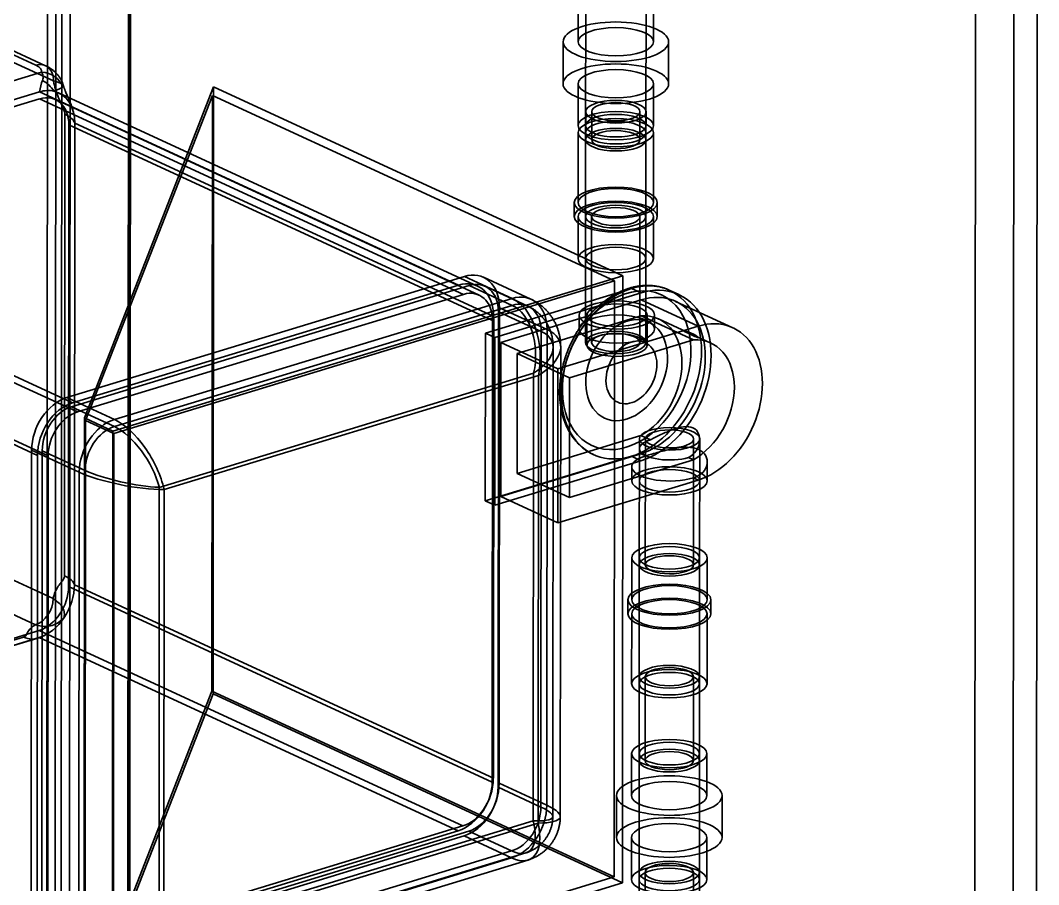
# Model space of a CAD drawing. Header units: millimetres. Extents: x 13 to 1054, y -1204 to 736.
# Drawn here: x 500.8 to 838.4, y -557.2 to -270.8 of the extents above; entities that cross this region are included whole.
import ezdxf

# ---------------------------------------------------------------- set-up
doc = ezdxf.new("R2010")
doc.units = ezdxf.units.MM
doc.layers.add('1', color=7, linetype='Continuous', true_color=0xffffff)

msp = doc.modelspace()

# ---------------------------------------------------------------- linework, layer by layer
at = {"layer": '1', "color": 7, "linetype": 'Continuous', "lineweight": 35}
for p, q in [((817.98, 450.11), (816.87, -1084.16)), ((830.61, 444.29), (829.49, -1089.99)), ((505.95, -285.66), (491.27, -278.89)), ((509.09, -285.8), (494.41, -279.03)), ((497.08, -284.07), (511.76, -290.84)), ((420.53, -314.56), (507.83, -287.97)), ((379.22, -335.78), (507.19, -296.8)), ((379.23, -333.46), (507.19, -294.49)), ((646.07, -358.54), (507.19, -294.49)), ((647.65, -361.59), (507.19, -296.8)), ((652.88, -361.83), (512.42, -297.04)), ((652.35, -358.83), (513.46, -294.77)), ((515.52, -301.85), (515.41, -454.81)), ((516.88, -305.44), (516.77, -458.4)), ((516.88, -305.44), (657.34, -370.23)), ((518.82, -304.85), (518.7, -457.81)), ((518.82, -304.85), (657.7, -368.91)), ((379.23, -333.46), (518.11, -397.52)), ((379.22, -335.78), (519.68, -400.56)), ((506.46, -414.97), (367.58, -350.91)), ((509.98, -415.1), (369.52, -350.32)), ((648.01, -355.64), (516.17, -395.79)), ((663.8, -362.92), (648.01, -355.64)), ((670.07, -363.2), (654.29, -355.92)), ((649.59, -358.68), (517.75, -398.84)), ((518.11, -397.52), (646.07, -358.54)), ((663.79, -365.23), (649.59, -358.68)), ((669.02, -365.47), (654.82, -358.92)), ((519.68, -400.56), (647.65, -361.59)), ((531.95, -403.07), (663.8, -362.92)), ((531.95, -405.39), (663.79, -365.23)), ((659.16, -524.92), (659.28, -367.32)), ((659.28, -367.32), (673.48, -373.87)), ((659.52, -523.6), (659.64, -366)), ((659.64, -366), (675.42, -373.28)), ((657.34, -370.23), (657.23, -523.19)), ((657.7, -368.91), (657.59, -521.87)), ((673.48, -373.87), (673.37, -531.47)), ((675.42, -373.28), (675.31, -530.88)), ((677.29, -534.57), (677.41, -379.06)), ((679.79, -534.58), (679.91, -379.06)), ((670.95, -387.73), (546.86, -425.53)), ((670.84, -536.06), (670.95, -387.73)), ((672.53, -388.46), (548.44, -426.25)), ((672.42, -536.79), (672.53, -388.46)), ((516.17, -395.79), (531.95, -403.07)), ((517.75, -398.84), (531.95, -405.39)), ((504.53, -413.24), (504.41, -570.84)), ((520.31, -420.52), (504.53, -413.24)), ((506.35, -567.93), (506.46, -414.97)), ((508.04, -413.38), (507.93, -570.98)), ((522.25, -419.93), (508.04, -413.38)), ((509.87, -568.07), (509.98, -415.1)), ((520.19, -578.12), (520.31, -420.52)), ((522.13, -577.53), (522.25, -419.93)), ((546.86, -425.53), (546.76, -573.85)), ((548.44, -426.25), (548.33, -574.58)), ((511.64, -462.35), (492.23, -453.39)), ((657.23, -523.19), (516.77, -458.4)), ((657.59, -521.87), (518.7, -457.81)), ((491.14, -464.3), (505.82, -471.07)), ((505.82, -471.07), (505.82, -471.07)), ((501.82, -475.17), (373.86, -514.14)), ((378.24, -514.58), (506.21, -475.61)), ((507.06, -475.26), (379.09, -514.24)), ((507.06, -472.95), (379.1, -511.92)), ((507.06, -472.95), (647.52, -537.73)), ((507.06, -475.26), (645.94, -539.32)), ((673.37, -531.47), (659.16, -524.92)), ((675.31, -530.88), (659.52, -523.6)), ((546.76, -573.85), (670.84, -536.06)), ((517.62, -579.61), (649.46, -539.46)), ((645.94, -539.32), (517.98, -578.29)), ((647.52, -537.73), (519.56, -576.7)), ((548.33, -574.58), (672.42, -536.79)), ((649.46, -539.46), (663.66, -546.01)), ((516.04, -581.2), (647.88, -541.05)), ((647.88, -541.05), (663.66, -548.33)), ((663.66, -546.01), (531.82, -586.16)), ((537.37, -586.55), (668.33, -546.66)), ((663.66, -548.33), (531.82, -588.48)), ((538.1, -588.94), (669.06, -549.05))]:
    msp.add_line(p, q, dxfattribs=at)
at = {"layer": '1', "color": 5, "linetype": 'Continuous', "lineweight": 35}
for p, q in [((837.25, -1087.62), (838.36, 446.65)), ((829.49, -1089.99), (830.61, 444.29)), ((514.93, 313.85), (513.87, -1151.82)), ((516.68, -1151.93), (517.74, 313.74)), ((537.31, 304.72), (536.25, -1160.95)), ((536.7, -1161.43), (537.76, 304.24)), ((535.96, -1162.01), (537.02, 303.66)), ((509.1, -1169.22), (510.17, 296.45)), ((512.98, 296.34), (511.92, -1169.33))]:
    msp.add_line(p, q, dxfattribs=at)
at = {"layer": '1', "color": 53, "linetype": 'Continuous', "lineweight": 35}
for p, q in [((685.72, -263.96), (685.71, -277.86)), ((688.22, -263.96), (688.19, -305.68)), ((708.19, -305.69), (708.22, -263.97)), ((710.71, -277.88), (710.72, -263.97)), ((680.71, -277.86), (680.7, -291.76)), ((715.7, -291.79), (715.71, -277.88)), ((685.7, -291.77), (685.69, -305.67)), ((710.69, -305.69), (710.7, -291.79)), ((703.42, -513.76), (703.41, -527.67)), ((705.92, -513.76), (705.89, -555.48)), ((725.89, -555.5), (725.92, -513.78)), ((728.41, -527.69), (728.42, -513.78)), ((698.41, -527.66), (698.4, -541.57)), ((733.4, -541.6), (733.41, -527.69)), ((703.4, -541.57), (703.39, -555.48)), ((728.39, -555.5), (728.4, -541.59))]:
    msp.add_line(p, q, dxfattribs=at)
at = {"layer": '1', "color": 254, "linetype": 'Continuous', "lineweight": 35}
for p, q in [((522.03, -402.53), (564.84, -292.8)), ((564.7, -493.97), (564.84, -292.8)), ((564.84, -292.8), (700.57, -355.4)), ((522.42, -403.37), (564.45, -295.66)), ((564.31, -493.12), (564.45, -295.66)), ((564.45, -295.66), (697.75, -357.15)), ((700.57, -355.4), (531.5, -406.89)), ((697.75, -357.15), (531.79, -407.69)), ((697.61, -554.61), (697.75, -357.15)), ((700.42, -556.57), (700.57, -355.4)), ((521.88, -603.7), (522.03, -402.53)), ((531.5, -406.89), (522.03, -402.53)), ((522.28, -600.83), (522.42, -403.37)), ((531.79, -407.69), (522.42, -403.37)), ((531.35, -608.06), (531.5, -406.89)), ((531.64, -605.15), (531.79, -407.69)), ((521.88, -603.7), (564.7, -493.97)), ((522.28, -600.83), (564.31, -493.12)), ((564.31, -493.12), (697.61, -554.61)), ((564.7, -493.97), (700.42, -556.57)), ((700.42, -556.57), (531.35, -608.06)), ((697.61, -554.61), (531.64, -605.15))]:
    msp.add_line(p, q, dxfattribs=at)
at = {"layer": '1', "color": 27, "linetype": 'Continuous', "lineweight": 35}
for p, q in [((688.2, -301.04), (688.19, -310.31)), ((690.2, -301.04), (690.19, -310.31)), ((706.19, -310.32), (706.2, -301.05)), ((708.19, -310.33), (708.2, -301.05)), ((688.17, -335.8), (688.14, -377.52)), ((690.17, -335.81), (690.14, -377.52)), ((706.14, -377.53), (706.17, -335.82)), ((708.14, -377.54), (708.17, -335.82)), ((706, -409.47), (705.97, -451.19)), ((708, -409.47), (707.97, -451.19)), ((723.97, -451.2), (724, -409.48)), ((725.97, -451.2), (726, -409.48)), ((705.94, -488.27), (705.92, -516.08)), ((707.94, -488.27), (707.92, -516.08)), ((723.92, -516.09), (723.94, -488.28)), ((725.92, -516.1), (725.94, -488.28)), ((705.89, -553.16), (705.82, -645.87)), ((707.89, -553.17), (707.82, -645.87)), ((723.82, -645.88), (723.89, -553.18)), ((725.82, -645.88), (725.89, -553.18))]:
    msp.add_line(p, q, dxfattribs=at)
at = {"layer": '1', "color": 61, "linetype": 'Continuous', "lineweight": 35}
for p, q in [((685.69, -307.99), (685.68, -331.17)), ((688.19, -307.99), (688.16, -349.71)), ((708.16, -349.72), (708.19, -308.01)), ((710.68, -331.19), (710.69, -308.01)), ((684.43, -331.17), (684.42, -335.8)), ((711.92, -335.82), (711.93, -331.19)), ((685.67, -335.8), (685.66, -349.71)), ((710.66, -349.73), (710.67, -335.82)), ((703.47, -448.87), (703.46, -462.77)), ((705.97, -448.87), (705.94, -490.59)), ((725.94, -490.6), (725.97, -448.88)), ((728.46, -462.79), (728.47, -448.89)), ((702.21, -462.77), (702.2, -467.41)), ((729.7, -467.43), (729.71, -462.79)), ((703.45, -467.41), (703.44, -490.59)), ((728.44, -490.6), (728.45, -467.43))]:
    msp.add_line(p, q, dxfattribs=at)
at = {"layer": '1', "color": 35, "linetype": 'Continuous', "lineweight": 35}
for p, q in [((654.96, -374.4), (703.39, -359.62)), ((658.12, -375.86), (706.55, -361.08)), ((703.39, -359.62), (706.55, -361.08)), ((719.08, -361.64), (715.92, -360.18)), ((660.05, -377.58), (706.55, -363.39)), ((706.55, -363.39), (725.51, -372.12)), ((736.99, -372.64), (718.03, -363.91)), ((665.47, -381.22), (706.55, -368.69)), ((686.06, -368.45), (686.06, -373.08)), ((688.56, -368.45), (688.56, -378.37)), ((723.93, -376.69), (706.55, -368.69)), ((708.56, -378.39), (708.56, -368.46)), ((711.06, -373.1), (711.06, -368.46)), ((729.7, -377.72), (712.32, -369.71)), ((654.92, -430.03), (654.96, -374.4)), ((654.96, -374.4), (658.12, -375.86)), ((679.01, -386.31), (725.51, -372.12)), ((725.59, -375.95), (720.79, -373.74)), ((658.08, -431.48), (658.12, -375.86)), ((660.02, -428.57), (660.05, -377.58)), ((660.05, -377.58), (679.01, -386.31)), ((682.85, -389.22), (723.93, -376.69)), ((665.44, -420.89), (665.47, -381.22)), ((682.85, -389.22), (665.47, -381.22)), ((678.98, -437.3), (679.01, -386.31)), ((682.83, -428.89), (682.85, -389.22)), ((706.52, -408.36), (665.44, -420.89)), ((709.68, -409.81), (706.52, -408.36)), ((725.99, -423.39), (726, -409.76)), ((706.51, -414.38), (660.02, -428.57)), ((706, -412.71), (705.99, -423.38)), ((706.51, -414.38), (708.09, -415.11)), ((703.35, -415.25), (654.92, -430.03)), ((706.51, -416.7), (658.08, -431.48)), ((723.9, -416.36), (682.83, -428.89)), ((703.35, -415.25), (706.51, -416.7)), ((723.9, -416.36), (722.32, -415.63)), ((728.49, -423.39), (728.49, -417.12)), ((682.83, -428.89), (665.44, -420.89)), ((703.49, -418.74), (703.49, -423.37)), ((725.47, -423.11), (678.98, -437.3)), ((723.89, -422.38), (725.47, -423.11)), ((660.02, -428.57), (678.98, -437.3)), ((654.92, -430.03), (658.08, -431.48))]:
    msp.add_line(p, q, dxfattribs=at)
at = {"layer": '1', "color": 53, "linetype": 'Continuous', "lineweight": 35}
for centre, major_axis in [((698.21, -277.87), (-17.5, 0.01)), ((698.21, -277.87), (-12.5, 0.01)), ((698.2, -291.78), (-17.5, 0.01)), ((698.2, -291.78), (-12.5, 0.01)), ((698.19, -305.68), (-12.5, 0.01)), ((698.19, -305.68), (-10, 0.01)), ((715.92, -513.77), (-12.5, 0.01)), ((715.92, -513.77), (-10, 0.01)), ((715.91, -527.68), (-17.5, 0.01)), ((715.91, -527.68), (-12.5, 0.01)), ((715.9, -541.58), (-17.5, 0.01)), ((715.9, -541.58), (-12.5, 0.01)), ((715.89, -555.49), (-12.5, 0.01)), ((715.89, -555.49), (-10, 0.01))]:
    msp.add_ellipse(centre, major_axis=major_axis, ratio=0.374927, dxfattribs=at)
at = {"layer": '1', "color": 7, "linetype": 'Continuous', "lineweight": 35}
for centre, major_axis, ratio, start_param, end_param in [((505.95, -292.61), (-3.14, -6.81), 0.718822, 2.140417, 3.711214), ((507.83, -294.92), (-7.31, 1.69), 0.923602, 3.692872, 4.922427), ((506.7, -296.66), (-4.84, 5.73), 0.755166, 4.507652, 5.221292), ((507.18, -308.39), (-6.28, -13.62), 0.718822, 3.292668, 3.711214), ((507.18, -308.39), (5.24, 11.35), 0.718822, 5.28201, 6.852806), ((507.18, -308.39), (-6.28, -13.62), 0.718822, 2.140417, 3.292668), ((503.89, -305.39), (-15, 0.01), 0.374927, 3.239902, 3.825068), ((646.06, -372.45), (6.28, 13.62), 0.718822, 5.28201, 6.852806), ((648, -369.54), (-6.28, -13.62), 0.718822, 2.140417, 3.711214), ((647.64, -373.18), (5.24, 11.35), 0.718822, 5.28201, 6.852806), ((649.58, -370.27), (-5.24, -11.35), 0.718822, 2.140417, 3.711214), ((663.79, -376.82), (5.24, 11.35), 0.718822, 5.28201, 6.852806), ((663.79, -376.82), (6.28, 13.62), 0.718822, 5.28201, 6.852806), ((659.91, -382.64), (0.27, 20.56), 0.642361, 4.433599, 6.004396), ((659.91, -382.64), (1.07, 18.12), 0.643575, 4.465709, 6.036505), ((659.91, -382.64), (17.32, 4.91), 0.512275, 5.251212, 6.822009), ((659.91, -382.64), (19.86, 4.81), 0.499476, 5.275099, 6.845896), ((516.16, -409.7), (-6.28, -13.62), 0.718822, 3.711214, 5.28201), ((518.1, -411.42), (6.28, 13.62), 0.718822, 0.569621, 2.140417), ((517.74, -410.42), (-5.24, -11.35), 0.718822, 3.711214, 5.28201), ((519.68, -412.15), (5.24, 11.35), 0.718822, 0.569621, 2.140417), ((531.94, -416.98), (6.28, 13.62), 0.718822, 0.569621, 2.140417), ((535.82, -420.43), (-10.24, 17.66), 0.471854, 4.121656, 5.692453), ((531.94, -416.98), (5.24, 11.35), 0.718822, 0.569621, 2.140417), ((535.82, -420.43), (-9.42, 15.3), 0.453854, 4.113124, 5.68392), ((535.82, -420.43), (-19.98, 3.8), 0.221052, 0.72529, 2.296086), ((535.82, -420.43), (-17.48, 3.76), 0.198911, 0.726062, 2.296858), ((503.78, -458.36), (-15, 0.01), 0.374927, 3.239902, 3.825068), ((507.07, -461.36), (5.24, 11.35), 0.718822, 3.711214, 5.28201), ((507.07, -461.36), (-6.28, -13.62), 0.718822, 1.354161, 2.140417), ((505.82, -464.12), (-3.14, -6.81), 0.718822, 0.569621, 2.140417), ((505.82, -464.12), (3.14, 6.81), 0.718894, 3.711283, 5.28204), ((507.07, -461.36), (-6.28, -13.62), 0.718822, 0.569621, 1.354161), ((501.84, -461.26), (-4.37, 14.35), 0.585427, 2.660826, 3.246509), ((645.95, -525.41), (6.28, 13.62), 0.718822, 3.711214, 5.28201), ((647.53, -526.14), (5.24, 11.35), 0.718822, 3.711214, 5.28201), ((647.89, -527.14), (-6.28, -13.62), 0.718822, 0.569621, 2.140417), ((649.47, -527.87), (-5.24, -11.35), 0.718822, 0.569621, 2.140417), ((663.67, -534.42), (6.28, 13.62), 0.718822, 3.711214, 5.28201), ((663.67, -534.42), (5.24, 11.35), 0.718822, 3.711214, 5.28201), ((659.8, -530.97), (-17.48, 3.76), 0.198911, 2.296858, 3.867655), ((659.8, -530.97), (-19.98, 3.8), 0.221052, 2.296086, 3.866882), ((659.8, -530.97), (-9.42, 15.3), 0.453854, 2.542327, 4.113124), ((659.8, -530.97), (-10.24, 17.66), 0.471854, 2.55086, 4.121656)]:
    msp.add_ellipse(centre, major_axis=major_axis, ratio=ratio, start_param=start_param, end_param=end_param, dxfattribs=at)
at = {"layer": '1', "color": 27, "linetype": 'Continuous', "lineweight": 35}
for centre, major_axis in [((698.2, -301.05), (-10, 0.01)), ((698.2, -301.05), (8, -0.01)), ((698.19, -310.32), (-10, 0.01)), ((698.19, -310.32), (8, -0.01)), ((698.17, -335.81), (10, -0.01)), ((698.17, -335.81), (-8, 0.01)), ((698.14, -377.53), (10, -0.01)), ((698.14, -377.53), (-8, 0.01)), ((716, -409.48), (10, -0.01)), ((716, -409.48), (-8, 0.01)), ((715.97, -451.2), (10, -0.01)), ((715.97, -451.2), (-8, 0.01)), ((715.94, -488.28), (-10, 0.01)), ((715.94, -488.28), (8, -0.01)), ((715.92, -516.09), (-10, 0.01)), ((715.92, -516.09), (8, -0.01)), ((715.89, -553.17), (-10, 0.01)), ((715.89, -553.17), (8, -0.01))]:
    msp.add_ellipse(centre, major_axis=major_axis, ratio=0.374927, dxfattribs=at)
at = {"layer": '1', "color": 61, "linetype": 'Continuous', "lineweight": 35}
for centre, major_axis in [((698.19, -308), (-12.5, 0.01)), ((698.19, -308), (10, -0.01)), ((698.18, -331.18), (-13.75, 0.01)), ((698.18, -331.18), (-12.5, 0.01)), ((698.17, -335.81), (-13.75, 0.01)), ((698.17, -335.81), (-12.5, 0.01)), ((698.16, -349.72), (-12.5, 0.01)), ((698.16, -349.72), (-10, 0.01)), ((715.97, -448.88), (12.5, -0.01)), ((715.97, -448.88), (10, -0.01)), ((715.96, -462.78), (13.75, -0.01)), ((715.96, -462.78), (12.5, -0.01)), ((715.95, -467.42), (13.75, -0.01)), ((715.95, -467.42), (12.5, -0.01)), ((715.94, -490.59), (12.5, -0.01)), ((715.94, -490.59), (-10, 0.01))]:
    msp.add_ellipse(centre, major_axis=major_axis, ratio=0.374927, dxfattribs=at)
at = {"layer": '1', "color": 35, "linetype": 'Continuous', "lineweight": 35}
for centre, major_axis, ratio in [((701.79, -386.71), (-11.5, -24.98), 0.718272), ((698.56, -368.46), (12.5, -0.01), 0.374927), ((701.79, -386.71), (-7.32, -15.9), 0.718272), ((698.56, -368.46), (10, -0.01), 0.374927), ((698.56, -373.09), (12.5, -0.01), 0.374927), ((698.56, -378.38), (10, -0.01), 0.374927), ((703.37, -387.43), (-4.55, -9.89), 0.718272), ((715.99, -423.38), (-12.5, 0.01), 0.374927), ((715.99, -423.38), (-10, 0.01), 0.374927)]:
    msp.add_ellipse(centre, major_axis=major_axis, ratio=ratio, dxfattribs=at)
for centre, major_axis, ratio, start_param, end_param in [((703.37, -387.43), (12.55, 27.25), 0.718272, 3.710691, 6.852284), ((706.53, -388.89), (-12.55, -27.25), 0.718272, 0.569098, 3.710691), ((703.37, -387.43), (12.55, 27.25), 0.718272, 0.569098, 3.710691), ((706.53, -388.89), (-11.5, -24.98), 0.718272, 0.569098, 3.710691), ((703.19, -389.54), (-9.13, -19.83), 0.718272, 0.767753, 3.512036), ((725.49, -397.62), (-11.5, -24.98), 0.718272, 0.569098, 3.710691), ((716.02, -377.03), (10, -0.01), 0.374927, 0.294764, 1.074064), ((720.57, -397.54), (-9.13, -19.83), 0.718272, 0.767753, 3.512036), ((716, -412.72), (-10, 0.01), 0.374927, 5.396803, 8.538396), ((715.99, -418.75), (-12.5, 0.01), 0.374927, 5.396803, 8.538396)]:
    msp.add_ellipse(centre, major_axis=major_axis, ratio=ratio, start_param=start_param, end_param=end_param, dxfattribs=at)
at = {"layer": '1', "color": 7, "linetype": 'Continuous', "lineweight": 35}
for points in [[(507.83, -287.97), (508.02, -287.14), (507.35, -286.3), (505.95, -285.66)], [(507.19, -294.49), (507.38, -293.02), (507.64, -291.75), (508.12, -290.68)], [(514.87, -292.83), (514.46, -293.21), (513.44, -293.68), (511.92, -294.25)], [(511.64, -462.35), (511.64, -462.35), (511.64, -462.35), (511.64, -462.35)]]:
    msp.add_open_spline(points, degree=3, dxfattribs=at)
for points, knots in [([(515.05, -292.36), (515.03, -292.27), (514.97, -292.06), (514.86, -291.73), (514.73, -291.37), (514.57, -291.01), (514.4, -290.66), (514.22, -290.31), (514.02, -289.98), (513.81, -289.65), (513.58, -289.33), (513.34, -289.01), (513.09, -288.71), (512.82, -288.41), (512.54, -288.12), (512.24, -287.84), (511.92, -287.57), (511.59, -287.3), (511.25, -287.05), (510.89, -286.8), (510.52, -286.56), (510.12, -286.33), (509.7, -286.1), (509.36, -285.93), (509.15, -285.83), (509.09, -285.8)], [0, 0, 0, 0, 0.027562, 0.068702, 0.109903, 0.151198, 0.192619, 0.234203, 0.275994, 0.318039, 0.360393, 0.403116, 0.44628, 0.489964, 0.534259, 0.579267, 0.625498, 0.673057, 0.720081, 0.768599, 0.818634, 0.870191, 0.923152, 0.977247, 1, 1, 1, 1]), ([(508.12, -290.68), (508.34, -290.18), (508.34, -289.66), (508.21, -288.73), (508.05, -288.31), (507.83, -287.97)], [0, 0, 0, 0, 0.5, 0.5, 1, 1, 1, 1]), ([(511.76, -290.84), (513.08, -291.15), (514.04, -291.51), (514.83, -292.01), (515, -292.18), (515.1, -292.51), (515.04, -292.67), (514.87, -292.83)], [0, 0, 0, 0, 0.5, 0.5, 0.75, 0.75, 1, 1, 1, 1]), ([(511.76, -290.84), (512.14, -292.73), (512.73, -294.63), (513.83, -297.34), (514.24, -298.22), (514.83, -299.54), (515.03, -299.98), (515.38, -300.9), (515.52, -301.39), (515.52, -301.85)], [0, 0, 0, 0, 0.5, 0.5, 0.75, 0.75, 0.875, 0.875, 1, 1, 1, 1]), ([(518.51, -301.78), (518.51, -301.75), (518.46, -301.54), (518.37, -301.15), (518.24, -300.63), (518.09, -300.12), (517.94, -299.61), (517.77, -299.12), (517.59, -298.64), (517.42, -298.2), (517.24, -297.75), (517.04, -297.29), (516.84, -296.83), (516.65, -296.42), (516.48, -296.04), (516.27, -295.58), (516.03, -295.03), (515.79, -294.48), (515.61, -294.04), (515.48, -293.69), (515.36, -293.35), (515.25, -293.02), (515.16, -292.72), (515.09, -292.5), (515.06, -292.38), (515.05, -292.36)], [0, 0, 0, 0, 0.010576, 0.063862, 0.116899, 0.169689, 0.222076, 0.273766, 0.324146, 0.371522, 0.415256, 0.467571, 0.519282, 0.565301, 0.603613, 0.643004, 0.717326, 0.786538, 0.824293, 0.862055, 0.898894, 0.932402, 0.963183, 0.992129, 1, 1, 1, 1]), ([(679.91, -379.06), (679.91, -379), (679.91, -378.74), (679.9, -378.28), (679.86, -377.67), (679.81, -377.07), (679.74, -376.48), (679.65, -375.89), (679.54, -375.31), (679.41, -374.73), (679.27, -374.17), (679.11, -373.61), (678.93, -373.06), (678.73, -372.52), (678.52, -371.98), (678.29, -371.46), (678.04, -370.95), (677.78, -370.44), (677.51, -369.95), (677.21, -369.47), (676.9, -369), (676.58, -368.54), (676.25, -368.1), (675.9, -367.66), (675.53, -367.24), (675.16, -366.83), (674.77, -366.44), (674.37, -366.06), (673.95, -365.69), (673.53, -365.34), (673.1, -365), (672.65, -364.68), (672.2, -364.37), (671.74, -364.08), (671.26, -363.81), (670.78, -363.55), (670.38, -363.35), (670.14, -363.24), (670.07, -363.2)], [0, 0, 0, 0, 0.008897, 0.040071, 0.070986, 0.101657, 0.1321, 0.162329, 0.192359, 0.222203, 0.251873, 0.281381, 0.310737, 0.33995, 0.369031, 0.397986, 0.426824, 0.455552, 0.484176, 0.512703, 0.541138, 0.569486, 0.597754, 0.625945, 0.654065, 0.682118, 0.710108, 0.738039, 0.765916, 0.793742, 0.821522, 0.849259, 0.876956, 0.904617, 0.932246, 0.959846, 0.987421, 1, 1, 1, 1]), ([(677.41, -379.06), (677.41, -379), (677.41, -378.75), (677.4, -378.31), (677.36, -377.75), (677.31, -377.19), (677.24, -376.64), (677.15, -376.09), (677.04, -375.56), (676.91, -375.03), (676.77, -374.51), (676.61, -373.99), (676.43, -373.49), (676.23, -372.99), (676.02, -372.51), (675.79, -372.03), (675.55, -371.57), (675.29, -371.12), (675.02, -370.67), (674.73, -370.24), (674.42, -369.83), (674.11, -369.42), (673.77, -369.03), (673.43, -368.65), (673.07, -368.28), (672.71, -367.93), (672.33, -367.59), (671.94, -367.27), (671.53, -366.96), (671.12, -366.66), (670.7, -366.38), (670.27, -366.12), (669.83, -365.87), (669.42, -365.66), (669.14, -365.53), (669.02, -365.47)], [0, 0, 0, 0, 0.010743, 0.044801, 0.078515, 0.111907, 0.144997, 0.177807, 0.210357, 0.242666, 0.274751, 0.306628, 0.338312, 0.369816, 0.401152, 0.432332, 0.463368, 0.494267, 0.52504, 0.555694, 0.586238, 0.61668, 0.647026, 0.677282, 0.707457, 0.737555, 0.767583, 0.797547, 0.827452, 0.857305, 0.88711, 0.916872, 0.946596, 0.97629, 1, 1, 1, 1]), ([(515.41, -454.81), (515.41, -455.27), (515.26, -455.63), (514.92, -456.23), (514.72, -456.48), (514.13, -457.25), (513.72, -457.75), (512.62, -459.43), (512.02, -460.77), (511.64, -462.35)], [0, 0, 0, 0, 0.125, 0.125, 0.25, 0.25, 0.5, 0.5, 1, 1, 1, 1]), ([(515.28, -468.7), (515.33, -468.5), (515.39, -468.06), (515.37, -466.98), (515.26, -466.38), (514.47, -464.61), (513.35, -463.52), (511.64, -462.35)], [0, 0, 0, 0, 0.25, 0.25, 0.5, 0.5, 1, 1, 1, 1]), ([(515.28, -468.7), (514.9, -469.13), (514.32, -469.66), (512.93, -470.63), (512.15, -471.04), (509.66, -471.83), (507.84, -471.76), (505.82, -471.07)], [0, 0, 0, 0, 0.25, 0.25, 0.5, 0.5, 1, 1, 1, 1]), ([(505.82, -471.07), (504.74, -471.69), (503.99, -472.37), (503.26, -473.44), (503.08, -473.8), (502.8, -474.34), (502.71, -474.52), (502.42, -474.87), (502.21, -475.05), (501.82, -475.17)], [0, 0, 0, 0, 0.5, 0.5, 0.75, 0.75, 0.875, 0.875, 1, 1, 1, 1]), ([(506.21, -475.61), (506.29, -475.58), (506.55, -475.5), (506.98, -475.36), (507.51, -475.16), (508.03, -474.94), (508.55, -474.7), (508.99, -474.48), (509.26, -474.34), (509.37, -474.28)], [0, 0, 0, 0, 0.071907, 0.237266, 0.402191, 0.566653, 0.730638, 0.894145, 1, 1, 1, 1]), ([(668.33, -546.66), (668.44, -546.63), (668.7, -546.55), (669.12, -546.4), (669.58, -546.21), (670.04, -546.01), (670.49, -545.79), (670.92, -545.55), (671.35, -545.3), (671.76, -545.03), (672.16, -544.75), (672.55, -544.45), (672.92, -544.14), (673.28, -543.81), (673.63, -543.48), (673.96, -543.13), (674.28, -542.77), (674.59, -542.4), (674.88, -542.01), (675.15, -541.62), (675.41, -541.22), (675.65, -540.82), (675.87, -540.4), (676.08, -539.98), (676.28, -539.55), (676.45, -539.11), (676.61, -538.67), (676.76, -538.23), (676.88, -537.78), (676.99, -537.33), (677.09, -536.88), (677.16, -536.42), (677.22, -535.97), (677.26, -535.51), (677.29, -535.05), (677.29, -534.74), (677.29, -534.58), (677.29, -534.57)], [0, 0, 0, 0, 0.02055, 0.051713, 0.082827, 0.113808, 0.144659, 0.175386, 0.205995, 0.236491, 0.266878, 0.297161, 0.327344, 0.35743, 0.387423, 0.417324, 0.447138, 0.476865, 0.506508, 0.536068, 0.565548, 0.594947, 0.624268, 0.65351, 0.682675, 0.711763, 0.740774, 0.769709, 0.798567, 0.827348, 0.856052, 0.884677, 0.913223, 0.941688, 0.97007, 0.998368, 1, 1, 1, 1]), ([(669.06, -549.05), (669.08, -549.05), (669.27, -548.99), (669.64, -548.87), (670.16, -548.68), (670.66, -548.47), (671.16, -548.24), (671.64, -548), (672.12, -547.75), (672.58, -547.47), (673.03, -547.18), (673.48, -546.88), (673.9, -546.56), (674.32, -546.23), (674.72, -545.88), (675.11, -545.52), (675.49, -545.15), (675.85, -544.77), (676.2, -544.37), (676.53, -543.97), (676.85, -543.55), (677.15, -543.12), (677.44, -542.69), (677.71, -542.24), (677.97, -541.79), (678.2, -541.33), (678.43, -540.87), (678.63, -540.4), (678.82, -539.92), (679, -539.43), (679.15, -538.95), (679.29, -538.46), (679.41, -537.96), (679.52, -537.47), (679.61, -536.97), (679.68, -536.47), (679.73, -535.96), (679.77, -535.46), (679.79, -535), (679.79, -534.7), (679.79, -534.57)], [0, 0, 0, 0, 0.00321, 0.031717, 0.060114, 0.088404, 0.116592, 0.144681, 0.172677, 0.200583, 0.228403, 0.25614, 0.283797, 0.311377, 0.338883, 0.366316, 0.393679, 0.420973, 0.4482, 0.475362, 0.50246, 0.529494, 0.556466, 0.583376, 0.610226, 0.637015, 0.663745, 0.690415, 0.717025, 0.743577, 0.770068, 0.796501, 0.822873, 0.849185, 0.875436, 0.901625, 0.927752, 0.953814, 0.979812, 1, 1, 1, 1])]:
    msp.add_open_spline(points, degree=3, knots=knots, dxfattribs=at)
at = {"layer": '1', "color": 35, "linetype": 'Continuous', "lineweight": 35}
for points, knots in [([(702.66, -359.55), (702.55, -359.58), (702.25, -359.68), (701.75, -359.84), (701.16, -360.06), (700.58, -360.29), (700, -360.54), (699.41, -360.8), (698.84, -361.08), (698.26, -361.38), (697.69, -361.69), (697.12, -362.02), (696.55, -362.37), (695.99, -362.72), (695.44, -363.1), (694.89, -363.49), (694.34, -363.89), (693.8, -364.31), (693.27, -364.74), (692.74, -365.19), (692.22, -365.65), (691.7, -366.12), (691.2, -366.61), (690.7, -367.1), (690.21, -367.61), (689.72, -368.14), (689.25, -368.67), (688.78, -369.21), (688.32, -369.77), (687.88, -370.34), (687.44, -370.91), (687.01, -371.5), (686.59, -372.09), (686.18, -372.7), (685.78, -373.31), (685.39, -373.94), (685.01, -374.57), (684.65, -375.2), (684.29, -375.85), (683.95, -376.5), (683.62, -377.16), (683.3, -377.83), (682.99, -378.5), (682.69, -379.17), (682.41, -379.85), (682.14, -380.54), (681.88, -381.23), (681.64, -381.92), (681.4, -382.62), (681.18, -383.32), (680.98, -384.02), (680.79, -384.73), (680.61, -385.43), (680.44, -386.14), (680.29, -386.85), (680.15, -387.56), (680.03, -388.27), (679.92, -388.98), (679.83, -389.68), (679.75, -390.39), (679.68, -391.1), (679.63, -391.8), (679.59, -392.5), (679.57, -393.2), (679.56, -393.89), (679.56, -394.59), (679.58, -395.27), (679.62, -395.95), (679.67, -396.63), (679.73, -397.3), (679.81, -397.97), (679.91, -398.63), (680.01, -399.28), (680.14, -399.93), (680.27, -400.57), (680.42, -401.2), (680.59, -401.82), (680.77, -402.44), (680.96, -403.04), (681.17, -403.64), (681.39, -404.22), (681.62, -404.8), (681.87, -405.36), (682.13, -405.92), (682.41, -406.46), (682.7, -406.99), (683, -407.51), (683.31, -408.01), (683.63, -408.5), (683.97, -408.98), (684.32, -409.45), (684.68, -409.9), (685.05, -410.34), (685.44, -410.77), (685.83, -411.18), (686.24, -411.57), (686.65, -411.95), (687.08, -412.32), (687.51, -412.67), (687.95, -413), (688.41, -413.32), (688.87, -413.62), (689.34, -413.91), (689.82, -414.18), (690.3, -414.44), (690.65, -414.6), (690.83, -414.69), (690.84, -414.69)], [0, 0, 0, 0, 0.005273, 0.014901, 0.024535, 0.03418, 0.043835, 0.053498, 0.063169, 0.072847, 0.082531, 0.092221, 0.101915, 0.111613, 0.121315, 0.131019, 0.140726, 0.150435, 0.160144, 0.169855, 0.179567, 0.189278, 0.19899, 0.208701, 0.218412, 0.228122, 0.237832, 0.247541, 0.257249, 0.266956, 0.276663, 0.286368, 0.296073, 0.305777, 0.31548, 0.325183, 0.334885, 0.344587, 0.354288, 0.363989, 0.373689, 0.38339, 0.393091, 0.402792, 0.412493, 0.422194, 0.431896, 0.441599, 0.451302, 0.461006, 0.470711, 0.480417, 0.490124, 0.499832, 0.509541, 0.519251, 0.528963, 0.538676, 0.54839, 0.558105, 0.567821, 0.577539, 0.587257, 0.596977, 0.606697, 0.616417, 0.626137, 0.635857, 0.645577, 0.655296, 0.665013, 0.674728, 0.68444, 0.69415, 0.703856, 0.713557, 0.723253, 0.732943, 0.742626, 0.752301, 0.761968, 0.771625, 0.781271, 0.790906, 0.800529, 0.810138, 0.819734, 0.829315, 0.838881, 0.848431, 0.857965, 0.867482, 0.876983, 0.886467, 0.895935, 0.905387, 0.914823, 0.924245, 0.933653, 0.943048, 0.952431, 0.961804, 0.971168, 0.980526, 0.989877, 0.999225, 1, 1, 1, 1]), ([(715.91, -360.18), (715.81, -360.13), (715.54, -360.01), (715.1, -359.83), (714.59, -359.64), (714.07, -359.46), (713.54, -359.3), (713.01, -359.15), (712.47, -359.03), (711.93, -358.92), (711.38, -358.82), (710.82, -358.75), (710.26, -358.69), (709.7, -358.65), (709.13, -358.63), (708.56, -358.62), (707.99, -358.63), (707.41, -358.66), (706.83, -358.71), (706.25, -358.77), (705.66, -358.85), (705.08, -358.95), (704.49, -359.07), (703.9, -359.21), (703.33, -359.35), (702.91, -359.47), (702.69, -359.54), (702.66, -359.55)], [0, 0, 0, 0, 0.025039, 0.066752, 0.108466, 0.150189, 0.19193, 0.233695, 0.275493, 0.317329, 0.35921, 0.401142, 0.443131, 0.48518, 0.527293, 0.569473, 0.611723, 0.654044, 0.696437, 0.738901, 0.781436, 0.824042, 0.866715, 0.909454, 0.952256, 0.992949, 1, 1, 1, 1]), ([(720.79, -373.74), (721.35, -374.03), (721.88, -374.31), (722.89, -374.82), (723.36, -375.05), (724.6, -375.62), (725.22, -375.85), (725.59, -375.95)], [0, 0, 0, 0, 0.25, 0.25, 0.5, 0.5, 1, 1, 1, 1]), ([(722.32, -415.63), (723.38, -415.05), (724.21, -414.29), (725.43, -412.55), (725.8, -411.57), (726.08, -409.62), (725.98, -408.63), (725.27, -406.93), (724.64, -406.21), (722.88, -405.4), (721.8, -405.32), (719.46, -405.62), (718.22, -405.98), (715.68, -406.91), (714.42, -407.46), (711.92, -408.63), (710.74, -409.23), (709.68, -409.81)], [0, 0, 0, 0, 0.125, 0.125, 0.25, 0.25, 0.375, 0.375, 0.5, 0.5, 0.625, 0.625, 0.75, 0.75, 0.875, 0.875, 1, 1, 1, 1]), ([(723.89, -422.38), (724.54, -422.19), (725.13, -421.93), (726.17, -421.32), (726.64, -420.96), (727.79, -419.77), (728.27, -418.83), (728.59, -416.92), (728.44, -415.93), (727.75, -414.65), (727.44, -414.25), (726.67, -413.55), (726.22, -413.25), (724.65, -412.53), (723.34, -412.29), (720.45, -412.25), (718.87, -412.43), (715.67, -413.03), (714.02, -413.43), (710.9, -414.27), (709.39, -414.71), (708.09, -415.11)], [0, 0, 0, 0, 0.0625, 0.0625, 0.125, 0.125, 0.25, 0.25, 0.375, 0.375, 0.4375, 0.4375, 0.5, 0.5, 0.625, 0.625, 0.75, 0.75, 0.875, 0.875, 1, 1, 1, 1])]:
    msp.add_open_spline(points, degree=3, knots=knots, dxfattribs=at)

doc.saveas('drawing.dxf')
